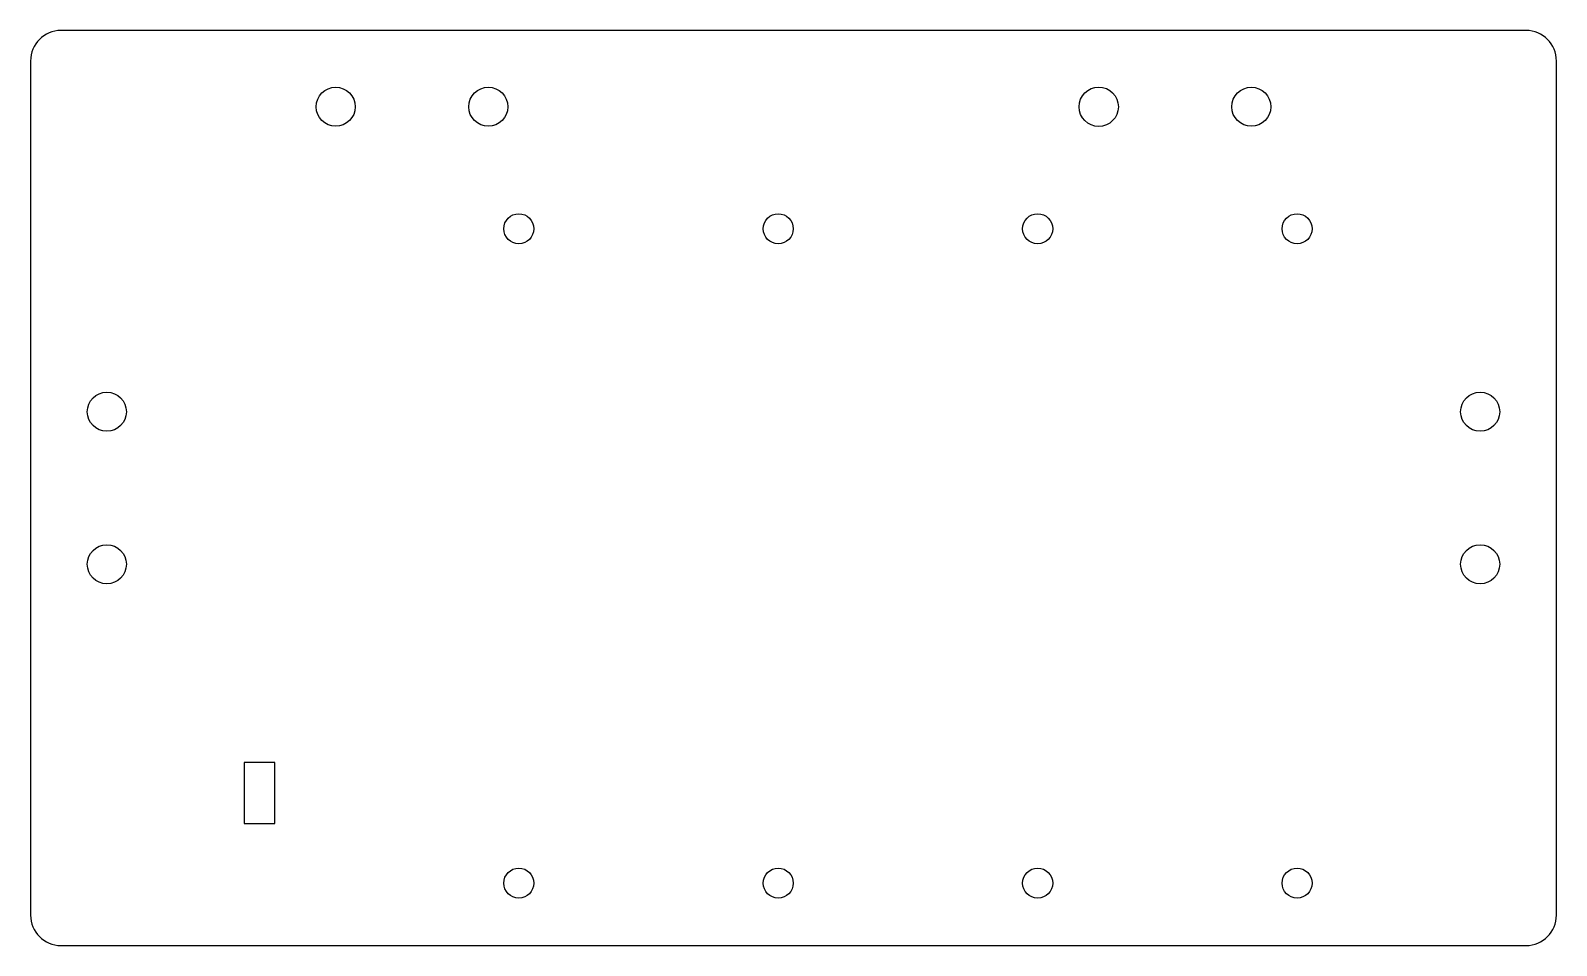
# Model space of a CAD drawing. Header units: inches. Extents: x -5 to 5, y -3 to 3.
import ezdxf

# ---------------------------------------------------------------- set-up
doc = ezdxf.new("R2010")
doc.units = ezdxf.units.IN
doc.header["$MEASUREMENT"] = 0

msp = doc.modelspace()

# ---------------------------------------------------------------- linework, layer by layer
at = {"color": 7, "linetype": 'Continuous', "lineweight": 25}
for p, q in [((4.8, 3), (-4.8, 3)), ((-5, 2.8), (-5, -2.8)), ((5, -2.8), (5, 2.8)), ((-3.6, -1.8), (-3.6, -2.2)), ((-3.4, -1.8), (-3.6, -1.8)), ((-3.4, -2.2), (-3.4, -1.8)), ((-3.6, -2.2), (-3.4, -2.2)), ((-4.8, -3), (4.8, -3))]:
    msp.add_line(p, q, dxfattribs=at)
for centre, radius in [((-3, 2.5), 0.128), ((-2, 2.5), 0.128), ((2, 2.5), 0.129), ((3, 2.5), 0.128), ((-1.8, 1.7), 0.0984), ((-0.1, 1.7), 0.0984), ((1.6, 1.7), 0.0984), ((3.3, 1.7), 0.0984), ((-4.5, 0.5), 0.128), ((4.5, 0.5), 0.128), ((-4.5, -0.5), 0.128), ((4.5, -0.5), 0.128), ((-1.8, -2.591), 0.0984), ((-0.1, -2.591), 0.0984), ((1.6, -2.591), 0.0984), ((3.3, -2.591), 0.0984)]:
    msp.add_circle(centre, radius, dxfattribs=at)
for centre, start, end in [((-4.8, 2.8), 90, 180), ((4.8, 2.8), 0, 90), ((-4.8, -2.8), 180, 270), ((4.8, -2.8), 270, 0)]:
    msp.add_arc(centre, 0.2, start, end, dxfattribs=at)

doc.saveas('drawing.dxf')
